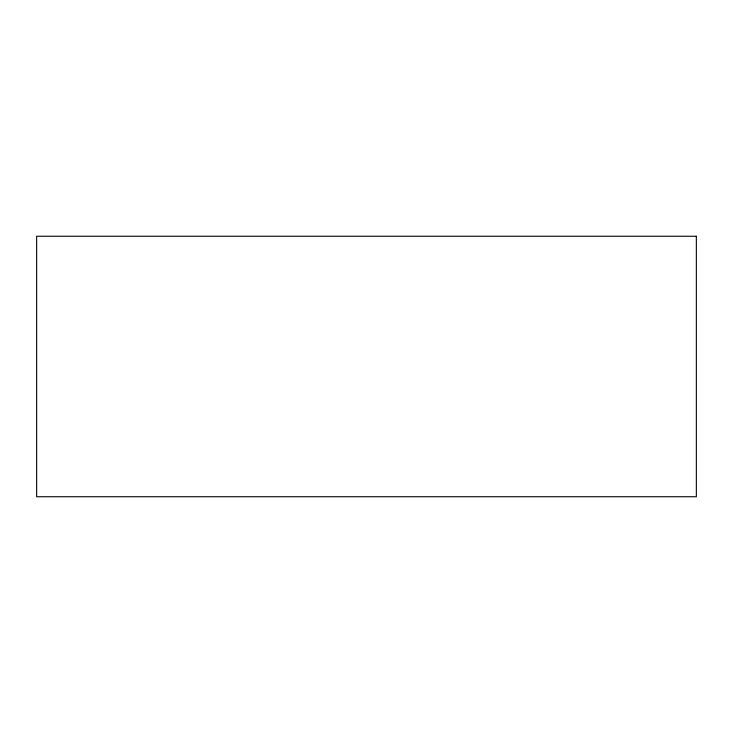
<?xml version="1.0" encoding="UTF-8"?>
<svg xmlns="http://www.w3.org/2000/svg" width="733" height="733" viewBox="0 0 733 733"><rect width="100%" height="100%" fill="white"/><g stroke="black" fill="none" stroke-linecap="round" stroke-linejoin="round"><path stroke-width="1.1" d="M696.35 236.255L36.65 236.255L36.65 496.745L696.35 496.745L696.35 236.255"/></g></svg>
